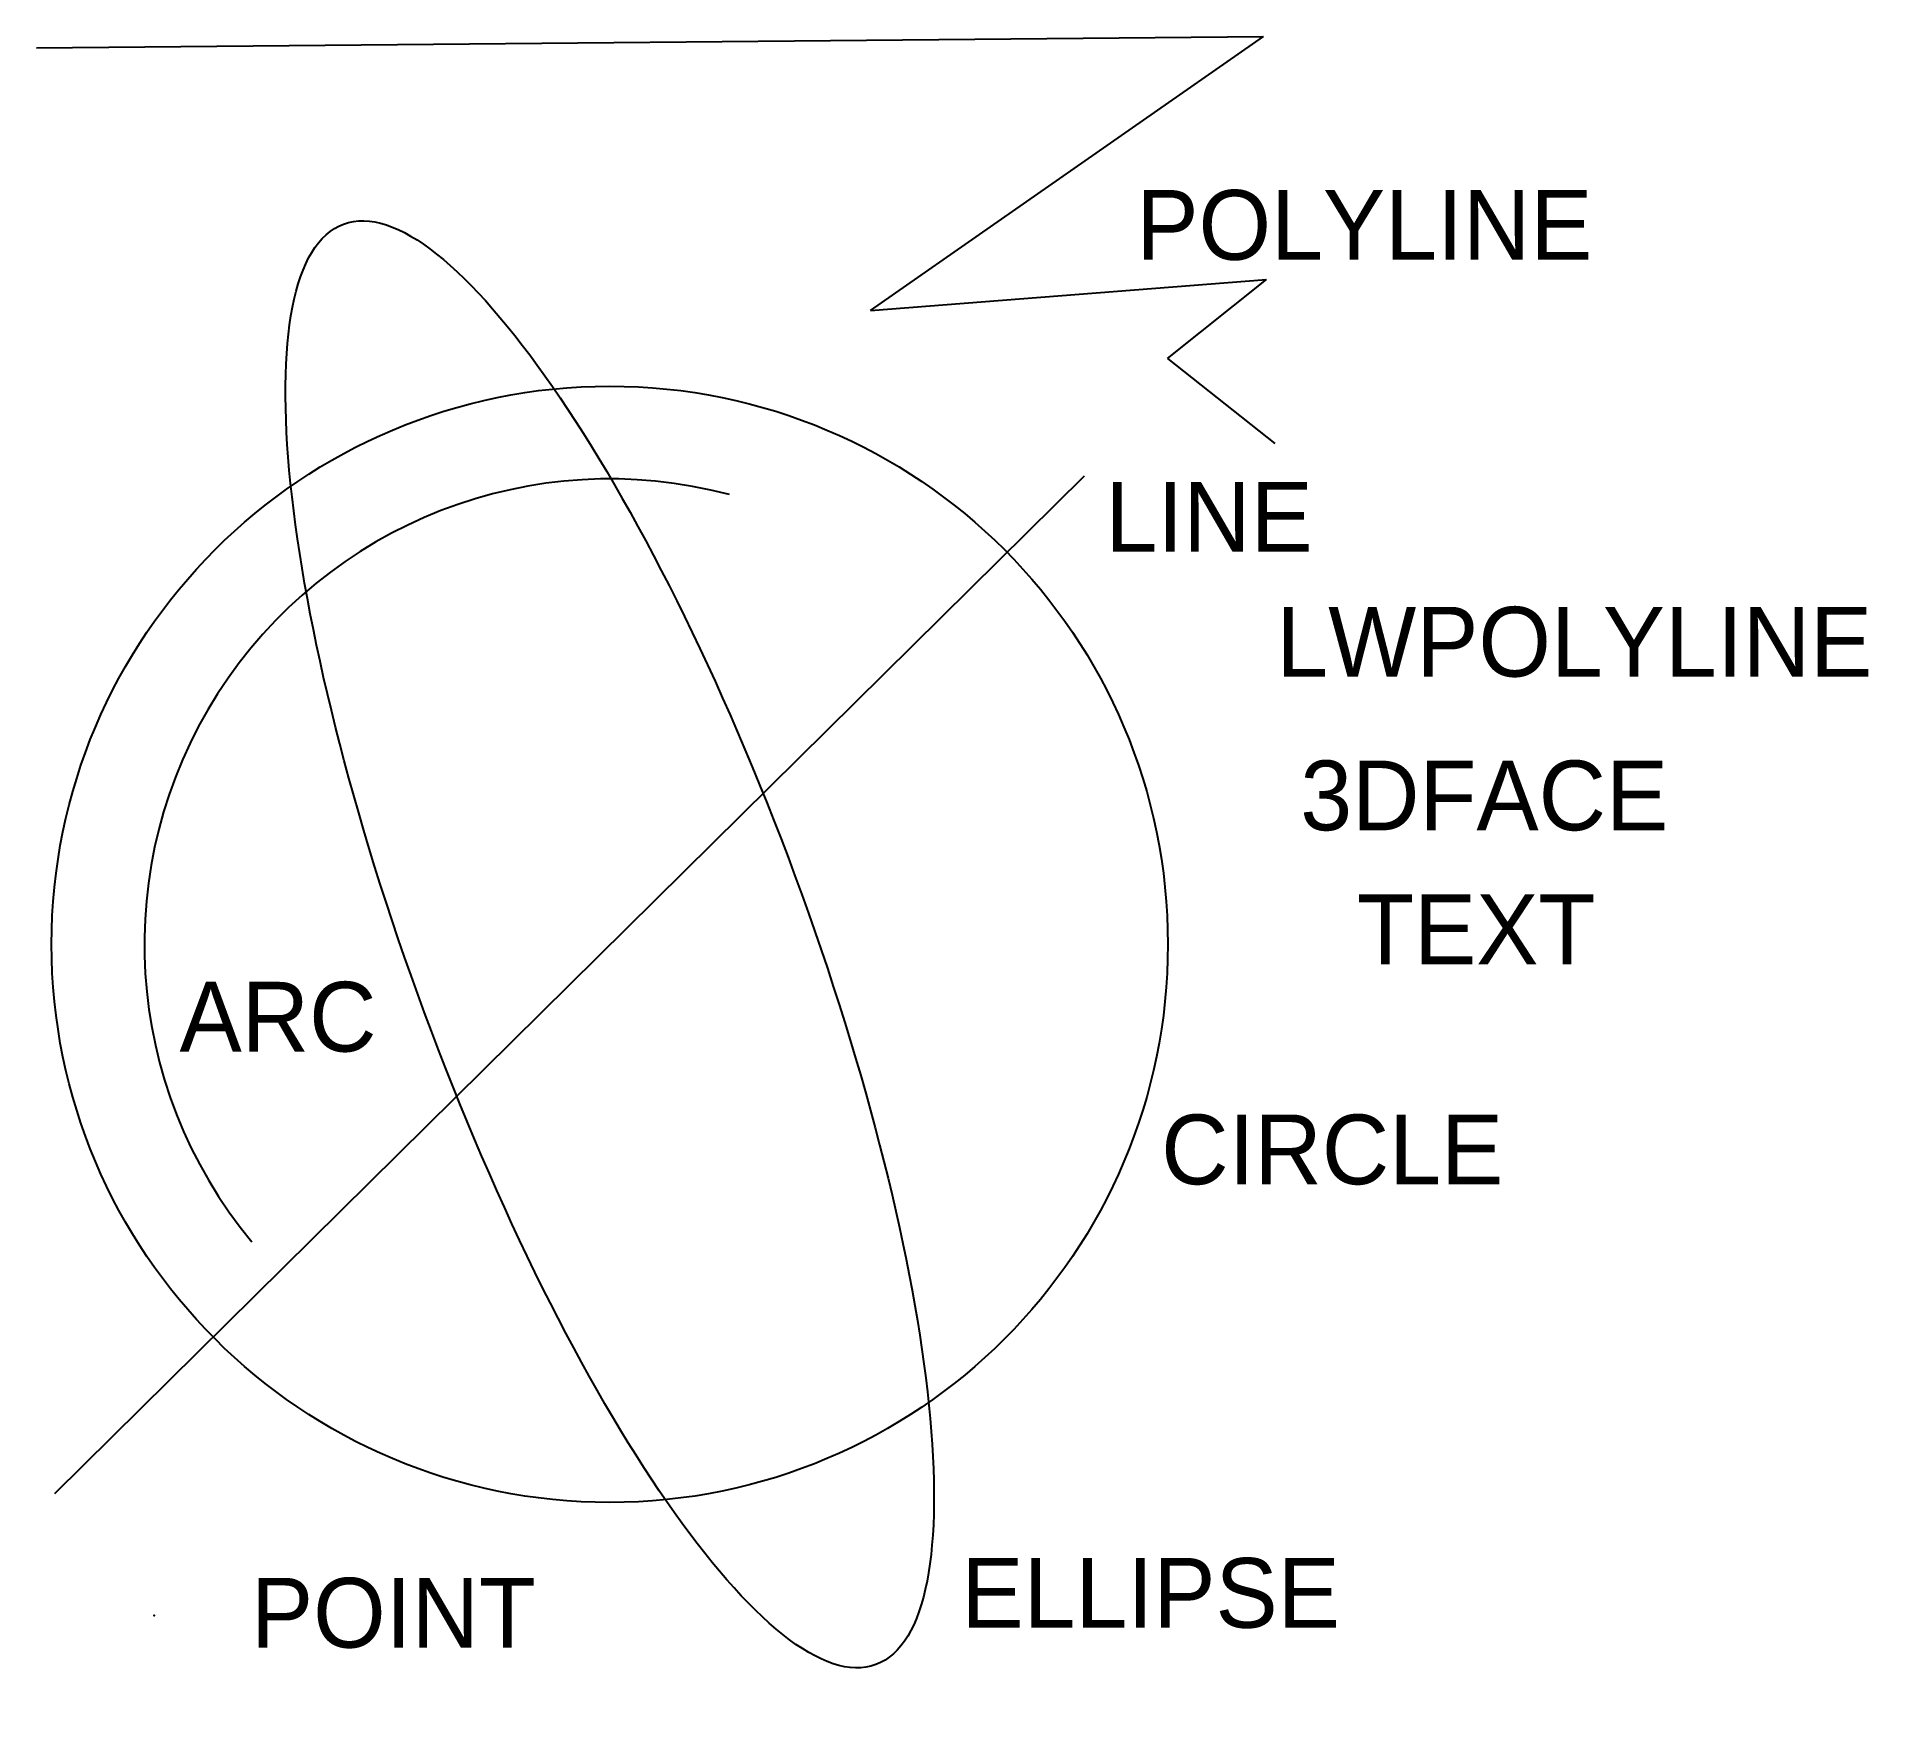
# Model space of a CAD drawing. Header units: inches. Extents: x -0.02 to 2.47, y -0.16 to 2.11.
import ezdxf

# ---------------------------------------------------------------- set-up
doc = ezdxf.new("R2010")
doc.units = ezdxf.units.IN
doc.header["$MEASUREMENT"] = 0
doc.layers.add('default', color=7, linetype='CONTINUOUS')
doc.styles.add('Vrinda', font='Vrinda.ttf')

msp = doc.modelspace()

# ---------------------------------------------------------------- linework, layer by layer
at = {"layer": 'default', "color": 5}
for p, q in [((-0.0177, 2.0902), (1.649, 2.1055)), ((1.1152, 1.7333), (1.649, 2.1055)), ((1.1152, 1.7333), (1.6528, 1.7755)), ((1.5184, 1.6681), (1.6528, 1.7755)), ((1.5184, 1.6681), (1.6643, 1.553))]:
    msp.add_line(p, q, dxfattribs=at)
at = {"layer": 'default', "color": 4}
msp.add_line((0.0072, 0.1264), (1.4057, 1.5087), dxfattribs=at)
at = {"layer": 'default', "color": 3}
msp.add_circle((0.7608, 0.8725), 0.7582, dxfattribs=at)
at = {"layer": 'default', "color": 2}
msp.add_arc((0.7608, 0.8725), 0.6322, 75.1008, 219.7486, dxfattribs=at)
at = {"layer": 'default', "color": 6}
msp.add_ellipse((0.7608, 0.8725), major_axis=(-0.3615, 0.9784), ratio=0.257166, dxfattribs=at)
at = {"layer": 'default', "color": 1}
msp.add_point((0.1421, -0.0392), dxfattribs=at)

# ---------------------------------------------------------------- texts
at = {"layer": 'default', "style": 'Vrinda'}
for s, p in [('POLYLINE', (1.4762, 1.8024)), ('LINE', (1.4342, 1.4059)), ('ARC', (0.1764, 0.7268)), ('CIRCLE', (1.51, 0.5465)), ('ELLIPSE', (1.2386, -0.0559)), ('POINT', (0.2734, -0.0829))]:
    msp.add_text(s, height=0.09474, dxfattribs=at).set_placement(p)
at = {"layer": 'default', "color": 30, "style": 'Vrinda'}
for s, p in [('LWPOLYLINE', (1.6664, 1.2362)), ('3DFACE', (1.6989, 1.0274)), ('TEXT', (1.776, 0.8455))]:
    msp.add_text(s, height=0.09474, dxfattribs=at).set_placement(p)

doc.saveas('drawing.dxf')
